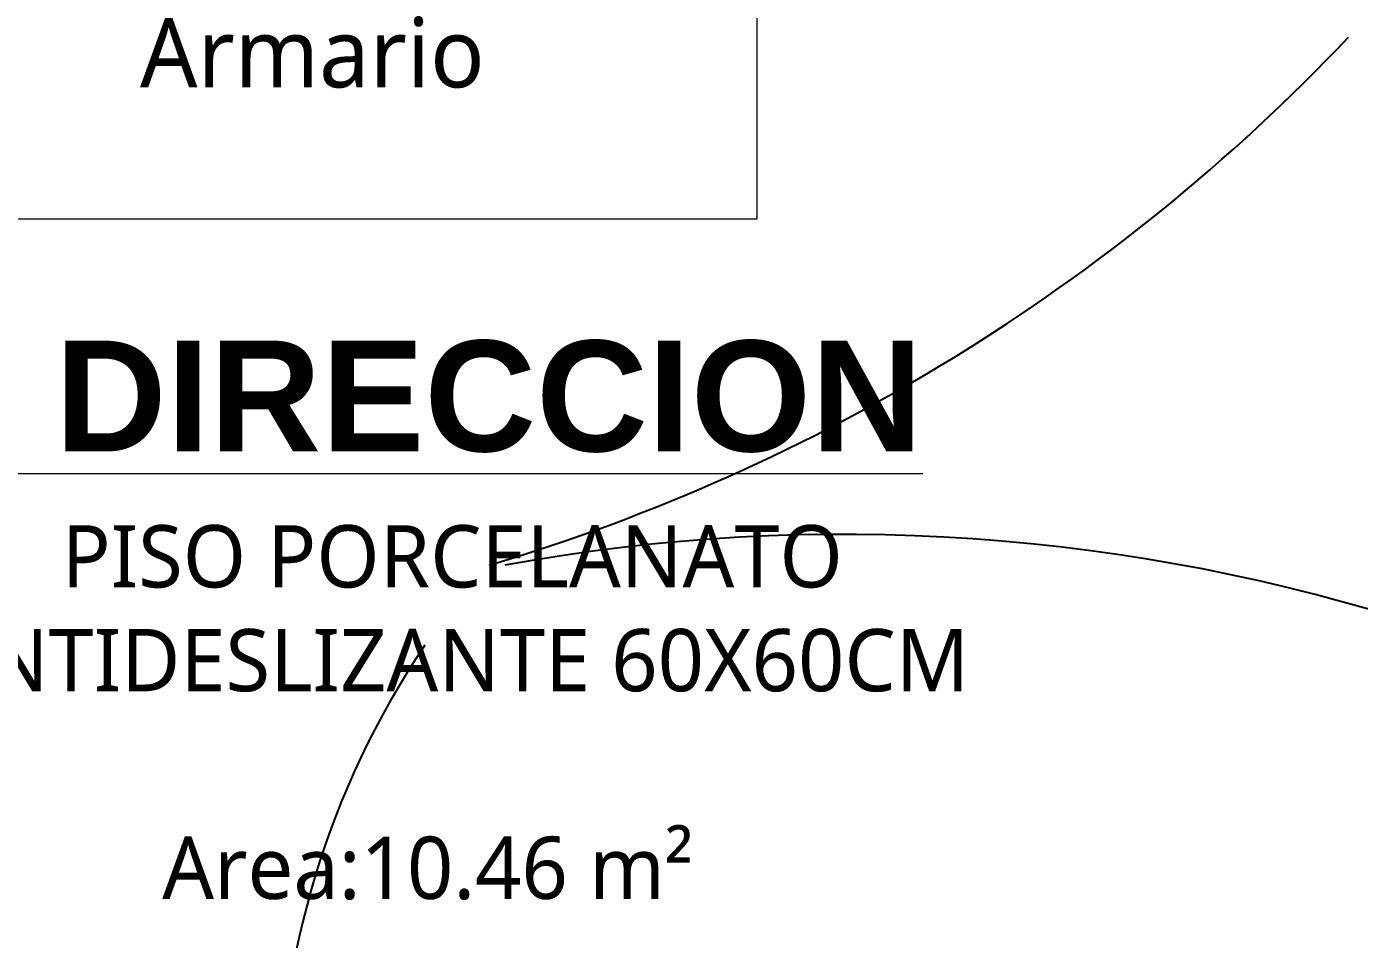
# Model space of a CAD drawing. Header units: metres. Extents: x -17 to 101, y 0 to 79.
# Drawn here: x 7.62 to 9.546, y 24.963 to 26.281 of the extents above; entities that cross this region are included whole.
import ezdxf

# ---------------------------------------------------------------- set-up
doc = ezdxf.new("R2010")
doc.units = ezdxf.units.M
doc.layers.add('ALUMBRADO', color=1, linetype='Continuous', lineweight=30)
doc.layers.add('Cotas varias El', color=253, linetype='Continuous', lineweight=13)
doc.styles.add('Generales', font='trebuc.ttf', dxfattribs={"height": 0.1})
doc.styles.add('Santa Rosa 1 50', font='trebuc.ttf')

msp = doc.modelspace()

# ---------------------------------------------------------------- linework, layer by layer
at = {"layer": 'ALUMBRADO', "lineweight": 25}
for centre, radius, start, end in [((7.4838, 28.2044), 2.8183, 286.5799, 316.5501), ((8.8003, 22.8318), 2.716, 43.5059, 100.3819), ((9.2199, 24.6969), 1.2358, 146.0159, 213.9841)]:
    msp.add_arc(centre, radius, start, end, dxfattribs=at)
at = {"layer": 'Cotas varias El'}
msp.add_lwpolyline([(7.4752, 26.4031), (8.6752, 26.4031), (8.6752, 26.0031), (7.4752, 26.0031), (7.4752, 26.4031)], dxfattribs=at)

# ---------------------------------------------------------------- texts
for s, width, heights, insert, char_height, attachment_point, style in [('Armario ', 0.115, [0.1165], (8.2817, 26.2937), 0.1, 3, 'Generales'), ('\\pi0.63791;{\\fSwis721 Ex BT|b1|i0|c0|p34;\\H0.76555x;\\LSUB DIRECCION\\H1.30625x;\\P\\pi1.18167;\\fTrebuchet MS|b0|i0|c0|p34;\\H0.43062x;\\lPISO PORCELANATO \\P\\pi0.99879;ANTIDESLIZANTE 60X60CM\\P\\pi1.72194;\\P\\pi1.32697;Area:10.46 m²}', 3.443884, [0], (6.4888, 25.8278), 0.209, 1, 'Santa Rosa 1 50')]:
    msp.add_mtext_dynamic_manual_height_columns(s, width=width, gutter_width=1, heights=heights, dxfattribs=dict(at, insert=insert, char_height=char_height, attachment_point=attachment_point, style=style))

doc.saveas('drawing.dxf')
